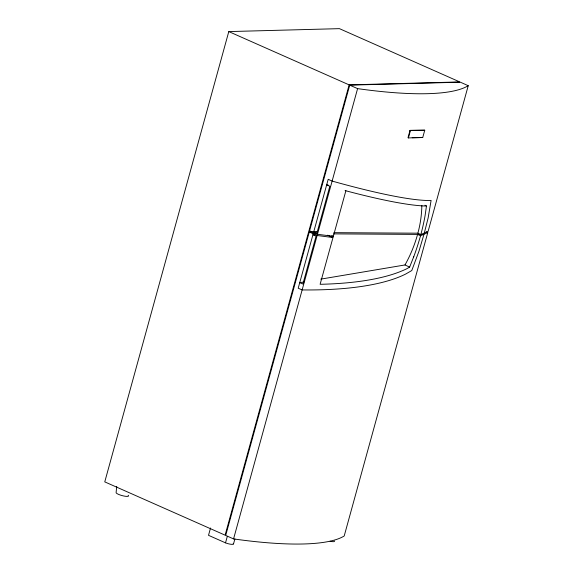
<?xml version="1.0" encoding="UTF-8"?>
<svg xmlns="http://www.w3.org/2000/svg" width="573" height="573" viewBox="0 0 573 573"><rect width="100%" height="100%" fill="white"/><g stroke="black" fill="none" stroke-linecap="round" stroke-linejoin="round"><path stroke-width="0.86" d="M116.727 486.413L116.118 492.4A6.489 1.382 15.4 0 0 123.045 495.846A6.489 1.382 15.4 0 0 128.151 495.237M424.922 205.249L426.47 205.972L425.109 215.434A79.711 24.481 -70.6 0 1 421.886 230.568L420.833 234.558L417.889 233.182L333.873 232.659M417.889 233.182L418.906 229.179A84.389 51.212 -65 0 0 421.828 205.428M228.792 31.587L104.766 481.879L225.103 535.168L349.136 84.876L459.782 81.939L339.438 28.65L228.792 31.587L349.136 84.876M210.535 527.991L208.515 535.325L225.518 542.853A5.515 1.175 15.4 0 0 231.685 544.35A5.515 1.175 15.4 0 0 233.182 543.369M312.837 231.922L309.27 232.015L225.698 535.433L233.562 538.914A228.512 48.676 15.4 0 0 344.208 535.977L427.78 232.559L426.205 231.864M420.833 234.558L428.117 231.334L468.234 85.685L460.37 82.197L349.723 85.141L309.606 230.79L317.471 234.278L333.328 236.327L345.87 190.795L345.082 190.444M225.518 542.853L227.316 536.328M233.562 538.914L317.134 235.496L309.27 232.015M317.471 234.278L357.595 88.622A228.512 48.676 15.4 0 0 468.234 85.685M233.548 543.834L234.894 538.942M327.649 235.181L332.992 237.544L320.114 284.301A231.965 71.066 10.8 0 0 407.038 268.601L409.631 267.118L413.713 256.797M410.024 130.393L407.997 137.735L408.413 137.914L422.731 137.534L424.758 130.2L410.024 130.393L424.758 130.2M408.413 137.914L410.44 130.58M424.264 233.218L428.11 218.077L431.104 200.421L425.818 200.435A231.929 26.995 19.8 0 1 332.125 181.075L328.2 179.299L313.538 232.538L315.293 232.545M427.78 232.559L420.518 235.775L417.581 234.407A84.389 51.212 -65 0 1 404.989 264.955L320.78 279.13M304.113 281.937L299.729 282.675L302.881 284.029L316.081 236.126L312.93 234.737L314.684 234.744M412.188 137.721L422.731 137.534M426.47 205.972L424.292 205.972A231.965 27.003 19.8 0 1 345.87 190.788M317.313 231.578L313.811 231.556L316.955 232.946L329.812 186.268L326.674 184.835L328.422 185.186M317.585 233.784L313.202 233.755L298.204 288.219L302.143 289.924A231.929 71.052 10.8 0 0 405.505 274.138L411.786 270.542L418.992 251.175L423.927 234.443L333.536 233.884M317.134 235.496L332.992 237.544M349.723 85.141L357.595 88.622M331.803 235.646L333.328 236.327M404.989 264.955L409.631 267.118M420.496 235.854A79.711 24.481 -70.6 0 1 413.685 256.912M334.482 541.041A5.515 1.175 15.4 0 1 330.091 541.263"/></g></svg>
